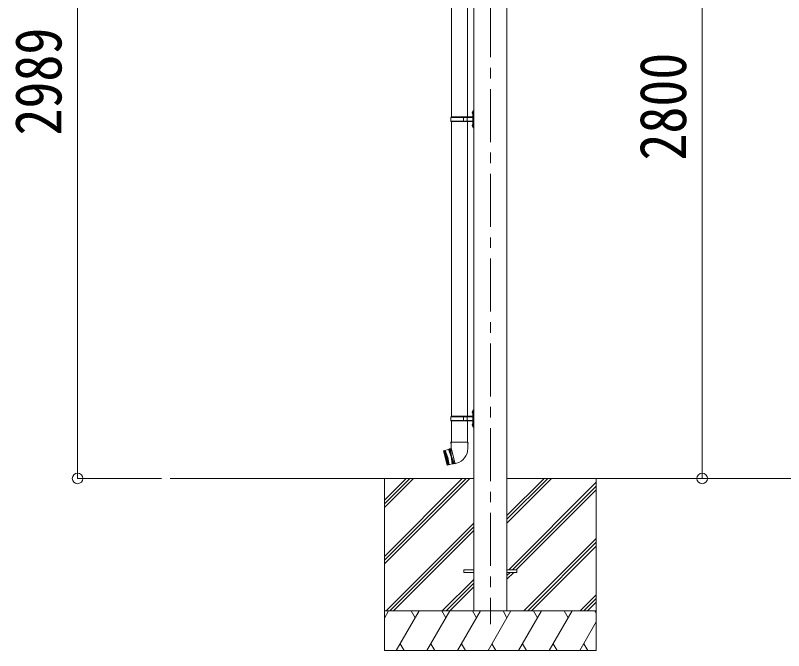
# Model space of a CAD drawing. Units: millimetres at full size, sheet at 1:40. Extents: x -11243 to 11243, y -7760 to 7760.
# Drawn here: x 1165 to 4065, y -5074 to -2676 of the extents above; entities that cross this region are included whole.
import ezdxf
from ezdxf.enums import TextEntityAlignment as Align

# ---------------------------------------------------------------- set-up
doc = ezdxf.new("R2010")
doc.units = ezdxf.units.MM
doc.header["$LTSCALE"] = 40
doc.header["$PDMODE"] = 32
doc.header["$PDSIZE"] = 40
doc.linetypes.add('CHAIN1', pattern=[8, 5, -1, 1, -1])
for name, color, linetype, lineweight in [('0-0_0', 7, 'Continuous', 9), ('0-1_本体', 5, 'CHAIN1', 9), ('0-3_ELV2', 7, 'Continuous', 9), ('0-6_OTH_LINE', 6, 'Continuous', 9), ('0-9_OUTLINE', 7, 'Continuous', 9)]:
    doc.layers.add(name, color=color, linetype=linetype, lineweight=lineweight)
doc.styles.add('ＭＳ ゴシック', font='')
doc.styles.get('ＭＳ ゴシック').set_extended_font_data('MS Gothic')

msp = doc.modelspace()

# ---------------------------------------------------------------- linework, layer by layer
at = {"layer": '0-0_0'}
for p, q in [((1749.84, -4424.1), (2895.89, -4424.1)), ((2558.39, -4424.1), (2558.39, -5074.1)), ((2558.39, -4718.28), (2852.57, -4424.1)), ((2558.39, -4732.42), (2866.71, -4424.1)), ((2558.39, -4746.56), (2880.85, -4424.1)), ((2558.39, -4534.43), (2668.72, -4424.1)), ((2558.39, -4520.29), (2654.58, -4424.1)), ((2558.39, -4506.15), (2640.44, -4424.1)), ((3020.89, -4424.1), (5795.81, -4424.1)), ((3020.89, -4592.43), (3189.22, -4424.1)), ((3020.89, -4578.29), (3175.08, -4424.1)), ((3020.89, -4564.15), (3160.94, -4424.1)), ((3358.39, -4424.1), (3358.39, -5074.1)), ((3027.57, -4769.6), (3358.39, -4438.78)), ((3041.71, -4769.6), (3358.39, -4452.92)), ((3055.85, -4769.6), (3358.39, -4467.07)), ((2564.7, -4924.1), (2895.89, -4592.91)), ((2578.84, -4924.1), (2895.89, -4607.06)), ((2592.98, -4924.1), (2895.89, -4621.2)), ((3085.2, -4924.1), (3358.39, -4650.91)), ((3099.34, -4924.1), (3358.39, -4665.05)), ((3113.48, -4924.1), (3358.39, -4679.2)), ((3020.89, -4804.56), (3046.85, -4778.6)), ((3020.89, -4790.42), (3032.71, -4778.6)), ((2895.89, -4805.04), (2776.83, -4924.1)), ((2790.97, -4924.1), (2895.89, -4819.19)), ((2805.12, -4924.1), (2895.89, -4833.33)), ((3297.33, -4924.1), (3358.39, -4863.04)), ((3311.47, -4924.1), (3358.39, -4877.19)), ((3325.62, -4924.1), (3358.39, -4891.33)), ((3358.39, -4924.1), (2558.39, -4924.1)), ((2558.39, -4951.61), (2574.27, -4924.1)), ((2603.14, -5074.1), (2689.74, -4924.1)), ((2674.74, -4950.08), (2659.74, -4924.1)), ((2718.61, -5074.1), (2805.21, -4924.1)), ((2790.21, -4950.09), (2775.21, -4924.1)), ((2834.08, -5074.1), (2920.68, -4924.1)), ((2905.68, -4950.08), (2890.68, -4924.1)), ((2949.55, -5074.1), (3036.15, -4924.1)), ((3021.15, -4950.08), (3006.15, -4924.1)), ((3065.02, -5074.1), (3151.62, -4924.1)), ((3136.62, -4950.08), (3121.62, -4924.1)), ((3180.49, -5074.1), (3267.09, -4924.1)), ((3237.09, -4924.1), (3252.09, -4950.08)), ((3352.56, -4924.1), (3358.39, -4934.2)), ((3295.96, -5074.1), (3358.39, -4965.96)), ((2558.39, -5074.1), (3358.39, -5074.1)), ((2618.14, -5048.12), (2633.13, -5074.1)), ((2733.61, -5048.12), (2748.61, -5074.1)), ((2849.08, -5048.12), (2864.08, -5074.1)), ((2964.55, -5048.12), (2979.55, -5074.1)), ((3080.02, -5048.12), (3095.02, -5074.1)), ((3195.49, -5048.12), (3210.49, -5074.1)), ((3310.96, -5048.12), (3325.96, -5074.1))]:
    msp.add_line(p, q, dxfattribs=at)
at = {"layer": '0-1_本体'}
msp.add_line((2958.39, -1354.28), (2958.39, -4974.71), dxfattribs=at)
at = {"layer": '0-3_ELV2', "color": 4}
for p, q in [((2895.89, -4924.1), (2895.89, -1625.2)), ((3020.89, -1625.2), (3020.89, -4924.1)), ((2858.39, -4769.6), (2895.89, -4769.6)), ((2858.39, -4769.6), (2858.39, -4778.6)), ((2858.39, -4778.6), (2895.89, -4778.6)), ((3020.89, -4769.6), (3058.39, -4769.6)), ((3020.89, -4778.6), (3058.39, -4778.6)), ((3058.39, -4769.6), (3058.39, -4778.6))]:
    msp.add_line(p, q, dxfattribs=at)
at = {"layer": '0-6_OTH_LINE'}
for p, q in [((1400.2, -4424.1), (1400.2, -1435.33)), ((3758.06, -1624.1), (3758.06, -4424.1)), ((1400.2, -4424.1), (1716.44, -4424.1)), ((3758.06, -4424.1), (3118.03, -4424.1))]:
    msp.add_line(p, q, dxfattribs=at)
for p in [(1400.2, -4424.1), (3758.06, -4424.1)]:
    msp.add_point(p, dxfattribs=at)
at = {"layer": '0-9_OUTLINE'}
for p, q in [((2812.04, -1947.1), (2812.04, -3059.1)), ((2871.74, -1947.1), (2871.74, -3059.1)), ((2889.59, -3041.96), (2891.63, -3042.95)), ((2890.86, -3039.95), (2891.49, -3039.95)), ((2890.86, -3039.95), (2890.86, -3048.25)), ((2891.49, -3039.95), (2891.89, -3040.35)), ((2891.63, -3042.95), (2892.25, -3044.1)), ((2893.89, -3035.6), (2891.89, -3037.6)), ((2891.89, -3037.6), (2891.89, -3098.6)), ((2893.89, -3035.6), (2893.89, -3100.6)), ((2893.89, -3035.6), (2895.89, -3035.6)), ((2808.89, -3061.1), (2809.89, -3059.1)), ((2808.89, -3075.1), (2808.89, -3061.1)), ((2857.38, -3061.1), (2808.89, -3061.1)), ((2891.39, -3059.1), (2809.89, -3059.1)), ((2857.38, -3077.1), (2857.38, -3059.1)), ((2858.14, -3059.1), (2860.14, -3061.1)), ((2891.39, -3061.1), (2860.14, -3061.1)), ((2870.52, -3061.1), (2868.52, -3059.1)), ((2870.52, -3075.1), (2870.52, -3061.1)), ((2890.86, -3048.25), (2891.49, -3048.25)), ((2808.89, -3075.1), (2809.89, -3077.1)), ((2857.38, -3075.1), (2808.89, -3075.1)), ((2809.89, -3077.1), (2891.39, -3077.1)), ((2812.04, -3077.1), (2812.04, -4189.1)), ((2858.14, -3077.1), (2860.14, -3075.1)), ((2891.39, -3075.1), (2860.14, -3075.1)), ((2870.52, -3075.1), (2868.52, -3077.1)), ((2871.74, -3077.1), (2871.74, -4189.1)), ((2889.59, -3089.96), (2891.63, -3090.95)), ((2890.86, -3087.95), (2891.49, -3087.95)), ((2890.86, -3087.95), (2890.86, -3096.25)), ((2890.86, -3096.25), (2891.49, -3096.25)), ((2891.49, -3087.95), (2891.49, -3096.25)), ((2891.49, -3087.95), (2891.89, -3088.35)), ((2891.49, -3096.25), (2891.89, -3095.85)), ((2891.63, -3090.95), (2892.25, -3092.1)), ((2891.89, -3098.6), (2893.89, -3100.6)), ((2895.89, -3100.6), (2893.89, -3100.6)), ((2889.59, -4171.96), (2891.63, -4172.95)), ((2890.86, -4169.95), (2891.49, -4169.95)), ((2890.86, -4169.95), (2890.86, -4178.25)), ((2891.49, -4169.95), (2891.89, -4170.35)), ((2891.63, -4172.95), (2892.25, -4174.1)), ((2893.89, -4165.6), (2891.89, -4167.6)), ((2891.89, -4167.6), (2891.89, -4228.6)), ((2893.89, -4165.6), (2893.89, -4230.6)), ((2893.89, -4165.6), (2895.89, -4165.6)), ((2808.89, -4191.1), (2809.89, -4189.1)), ((2808.89, -4205.1), (2808.89, -4191.1)), ((2857.38, -4191.1), (2808.89, -4191.1)), ((2808.89, -4205.1), (2809.89, -4207.1)), ((2857.38, -4205.1), (2808.89, -4205.1)), ((2891.39, -4189.1), (2809.89, -4189.1)), ((2857.38, -4207.1), (2857.38, -4189.1)), ((2858.14, -4189.1), (2860.14, -4191.1)), ((2858.14, -4207.1), (2860.14, -4205.1)), ((2891.39, -4191.1), (2860.14, -4191.1)), ((2891.39, -4205.1), (2860.14, -4205.1)), ((2870.52, -4191.1), (2868.52, -4189.1)), ((2870.52, -4205.1), (2868.52, -4207.1)), ((2870.52, -4205.1), (2870.52, -4191.1)), ((2890.86, -4178.25), (2891.49, -4178.25)), ((2809.89, -4207.1), (2891.39, -4207.1)), ((2812.04, -4207.1), (2812.04, -4286.81)), ((2871.74, -4207.1), (2871.74, -4286.81)), ((2889.59, -4219.96), (2891.63, -4220.95)), ((2890.86, -4217.95), (2891.49, -4217.95)), ((2890.86, -4217.95), (2890.86, -4226.25)), ((2890.86, -4226.25), (2891.49, -4226.25)), ((2891.49, -4217.95), (2891.49, -4226.25)), ((2891.49, -4217.95), (2891.89, -4218.35)), ((2891.49, -4226.25), (2891.89, -4225.85)), ((2891.63, -4220.95), (2892.25, -4222.1)), ((2891.89, -4228.6), (2893.89, -4230.6)), ((2895.89, -4230.6), (2893.89, -4230.6)), ((2810.19, -4286.81), (2808.49, -4291.31)), ((2810.22, -4291.81), (2808.49, -4291.31)), ((2873.59, -4286.81), (2810.19, -4286.81)), ((2810.19, -4286.81), (2810.33, -4310.05)), ((2873.59, -4286.81), (2873.44, -4311.81)), ((2781.61, -4320.33), (2781.96, -4319.72)), ((2781.61, -4320.33), (2795.92, -4373.75)), ((2799.83, -4314.93), (2781.96, -4319.72)), ((2796.53, -4374.1), (2781.96, -4319.72)), ((2785.82, -4318.69), (2800.4, -4373.07)), ((2790.21, -4346.65), (2785.82, -4318.69)), ((2787.76, -4318.17), (2802.33, -4372.55)), ((2797.94, -4344.58), (2787.76, -4318.17)), ((2802.47, -4313.19), (2799.83, -4314.93)), ((2802.47, -4313.19), (2804.4, -4312.67)), ((2817.56, -4369.5), (2802.47, -4313.19)), ((2807.36, -4312.14), (2804.4, -4312.67)), ((2804.4, -4312.67), (2819.49, -4368.99)), ((2810.26, -4311.36), (2807.36, -4312.14)), ((2807.36, -4312.14), (2811.95, -4340.83)), ((2810.33, -4310.05), (2809.94, -4310.15)), ((2809.94, -4310.15), (2825.54, -4368.4)), ((2790.21, -4346.65), (2800.4, -4373.07)), ((2797.94, -4344.58), (2802.33, -4372.55)), ((2822.32, -4367.97), (2811.95, -4340.83)), ((2796.53, -4374.1), (2795.92, -4373.75)), ((2814.4, -4369.31), (2796.53, -4374.1)), ((2817.56, -4369.5), (2814.4, -4369.31)), ((2817.56, -4369.5), (2819.49, -4368.99)), ((2822.32, -4367.97), (2819.49, -4368.99)), ((2825.22, -4367.19), (2822.32, -4367.97)), ((2825.54, -4368.4), (2830.45, -4367.08))]:
    msp.add_line(p, q, dxfattribs=at)
for points in [[(2889.59, -3046.25), (2891.63, -3045.25), (2892.25, -3044.1)], [(2891.49, -3039.95), (2891.49, -3048.25), (2891.89, -3047.85)], [(2889.59, -3094.25), (2891.63, -3093.25), (2892.25, -3092.1)], [(2889.59, -4176.25), (2891.63, -4175.25), (2892.25, -4174.1)], [(2891.49, -4169.95), (2891.49, -4178.25), (2891.89, -4177.85)], [(2889.59, -4224.25), (2891.63, -4223.25), (2892.25, -4222.1)], [(2873.59, -4286.81), (2875.09, -4291.31), (2873.56, -4291.81)], [(2799.83, -4314.93), (2810.01, -4341.35), (2814.4, -4369.31)]]:
    msp.add_lwpolyline(points, dxfattribs=at)
for centre, radius, start, end in [((2895.19, -3044.1), 6, 136.21765, 223.78235), ((2891.39, -3058.6), 0.5, 270, 0), ((2891.39, -3060.6), 0.5, 270, 0), ((2895.19, -3092.1), 6, 136.21765, 223.78235), ((2891.39, -3075.6), 0.5, 0, 90), ((2891.39, -3077.6), 0.5, 0, 90), ((2895.19, -4174.1), 6, 136.21765, 223.78235), ((2891.39, -4188.6), 0.5, 270, 0), ((2891.39, -4190.6), 0.5, 270, 0), ((2891.39, -4205.6), 0.5, 0, 90), ((2895.19, -4222.1), 6, 136.21765, 223.78235), ((2891.39, -4207.6), 0.5, 0, 90), ((2815.44, -4311.06), 58, 285, 359.65623)]:
    msp.add_arc(centre, radius, start, end, dxfattribs=at)

# ---------------------------------------------------------------- texts
at = {"layer": '0-6_OTH_LINE', "color": 7, "style": 'ＭＳ ゴシック', "width": 0.85}
for s, p in [('2989', (1392.2, -3129.72)), ('2800', (3750.06, -3224.1))]:
    msp.add_text(s, height=176, rotation=90, dxfattribs=at).set_placement(p, align=Align.BOTTOM_LEFT)

doc.saveas('drawing.dxf')
